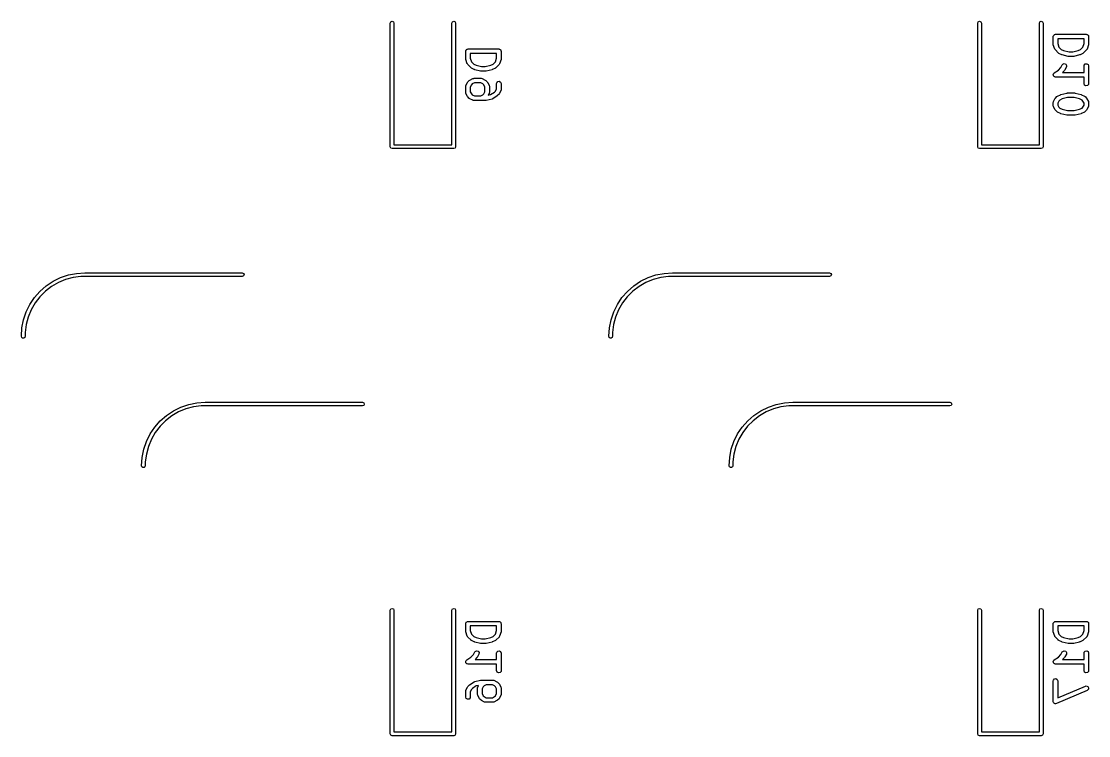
# Model space of a CAD drawing. Extents: x 54 to 195, y -146 to -31.
# Drawn here: x 122.43 to 157.03, y -84.26 to -61.08 of the extents above; entities that cross this region are included whole.
import ezdxf

# ---------------------------------------------------------------- set-up
doc = ezdxf.new("R2010")
doc.units = 0
doc.layers.add('BLACK', color=7, linetype='CONTINUOUS')

msp = doc.modelspace()

# ---------------------------------------------------------------- linework, layer by layer
at = {"layer": 'BLACK', "linetype": 'CONTINUOUS'}
for p, q in [((134.387, -61.14), (134.405, -61.0976)), ((134.387, -65.15), (134.387, -61.14)), ((134.405, -61.0976), (134.447, -61.08)), ((134.447, -61.08), (134.49, -61.0976)), ((134.49, -61.0976), (134.507, -61.14)), ((134.507, -61.14), (134.507, -65.09)), ((136.387, -61.14), (136.405, -61.0976)), ((136.387, -65.09), (136.387, -61.14)), ((136.405, -61.0976), (136.447, -61.08)), ((136.447, -61.08), (136.49, -61.0976)), ((136.49, -61.0976), (136.507, -61.14)), ((136.507, -61.14), (136.507, -65.15)), ((153.438, -61.14), (153.455, -61.0976)), ((153.438, -65.15), (153.438, -61.14)), ((153.455, -61.0976), (153.498, -61.08)), ((153.498, -61.08), (153.54, -61.0976)), ((153.54, -61.0976), (153.558, -61.14)), ((153.558, -61.14), (153.558, -65.09)), ((155.438, -61.14), (155.455, -61.0976)), ((155.438, -65.09), (155.438, -61.14)), ((155.455, -61.0976), (155.498, -61.08)), ((155.498, -61.08), (155.54, -61.0976)), ((155.54, -61.0976), (155.558, -61.14)), ((155.558, -61.14), (155.558, -65.15)), ((155.885, -61.5757), (155.887, -61.566)), ((155.885, -61.8138), (155.885, -61.5757)), ((155.886, -61.5627), (155.888, -61.5598)), ((155.887, -61.566), (155.886, -61.5627)), ((155.888, -61.5598), (155.89, -61.5501)), ((155.89, -61.5501), (155.902, -61.5351)), ((155.902, -61.5351), (155.912, -61.5183)), ((155.912, -61.5183), (155.918, -61.5159)), ((155.918, -61.5159), (155.923, -61.5108)), ((155.923, -61.5108), (155.942, -61.5074)), ((155.942, -61.5074), (155.96, -61.5007)), ((155.96, -61.5007), (156.96, -61.5007)), ((156.96, -61.5007), (156.97, -61.5024)), ((156.97, -61.5024), (156.973, -61.5019)), ((156.973, -61.5019), (156.976, -61.5035)), ((156.976, -61.5035), (156.986, -61.5052)), ((156.986, -61.5052), (157.001, -61.5178)), ((157.001, -61.5178), (157.018, -61.5275)), ((157.018, -61.5275), (157.02, -61.5339)), ((157.02, -61.5339), (157.025, -61.5382)), ((157.025, -61.5382), (157.028, -61.5574)), ((157.028, -61.5574), (157.035, -61.5757)), ((157.035, -61.5757), (157.035, -61.8138)), ((155.886, -61.8153), (155.885, -61.8138)), ((155.889, -61.8375), (155.886, -61.8153)), ((155.937, -61.9804), (155.889, -61.8375)), ((156.885, -61.6507), (156.035, -61.6507)), ((156.035, -61.6507), (156.035, -61.8016)), ((156.035, -61.8016), (156.073, -61.9162)), ((156.073, -61.9162), (156.147, -61.9903)), ((156.773, -61.9903), (156.847, -61.9162)), ((156.847, -61.9162), (156.885, -61.8016)), ((156.885, -61.8016), (156.885, -61.6507)), ((157.031, -61.8375), (156.984, -61.9804)), ((157.035, -61.8138), (157.031, -61.8359)), ((157.031, -61.8359), (157.031, -61.8375)), ((136.835, -62.0519), (136.837, -62.0422)), ((136.835, -62.29), (136.835, -62.0519)), ((136.836, -62.2915), (136.835, -62.29)), ((136.836, -62.0389), (136.838, -62.036)), ((136.837, -62.0422), (136.836, -62.0389)), ((136.839, -62.3137), (136.836, -62.2915)), ((136.838, -62.036), (136.84, -62.0263)), ((136.84, -62.0263), (136.852, -62.0113)), ((136.852, -62.0113), (136.862, -61.9945)), ((136.862, -61.9945), (136.868, -61.9921)), ((136.868, -61.9921), (136.873, -61.987)), ((136.873, -61.987), (136.892, -61.9836)), ((136.892, -61.9836), (136.91, -61.9769)), ((136.91, -61.9769), (137.91, -61.9769)), ((137.835, -62.1269), (136.985, -62.1269)), ((136.985, -62.1269), (136.985, -62.2778)), ((136.985, -62.2778), (137.023, -62.3923)), ((137.797, -62.3923), (137.835, -62.2778)), ((137.835, -62.2778), (137.835, -62.1269)), ((137.91, -61.9769), (137.92, -61.9786)), ((137.92, -61.9786), (137.923, -61.978)), ((137.923, -61.978), (137.926, -61.9797)), ((137.926, -61.9797), (137.936, -61.9814)), ((137.936, -61.9814), (137.951, -61.994)), ((137.951, -61.994), (137.968, -62.0037)), ((137.968, -62.0037), (137.97, -62.0101)), ((137.97, -62.0101), (137.975, -62.0144)), ((137.975, -62.0144), (137.978, -62.0336)), ((137.978, -62.0336), (137.985, -62.0519)), ((137.985, -62.29), (137.981, -62.3121)), ((137.985, -62.0519), (137.985, -62.29)), ((155.939, -61.9839), (155.937, -61.9804)), ((155.94, -61.9884), (155.939, -61.9839)), ((155.955, -62.0097), (155.94, -61.9884)), ((156.05, -62.1049), (155.955, -62.0097)), ((156.051, -62.1056), (156.05, -62.1049)), ((156.069, -62.119), (156.051, -62.1056)), ((156.165, -62.1666), (156.069, -62.119)), ((156.147, -61.9903), (156.224, -62.0288)), ((156.168, -62.167), (156.165, -62.1666)), ((156.18, -62.1723), (156.168, -62.167)), ((156.37, -62.2199), (156.18, -62.1723)), ((156.224, -62.0288), (156.398, -62.0721)), ((156.374, -62.2195), (156.37, -62.2199)), ((156.389, -62.2221), (156.374, -62.2195)), ((156.532, -62.2221), (156.389, -62.2221)), ((156.398, -62.0721), (156.522, -62.0721)), ((156.522, -62.0721), (156.696, -62.0288)), ((156.535, -62.221), (156.532, -62.2221)), ((156.55, -62.2199), (156.535, -62.221)), ((156.74, -62.1723), (156.55, -62.2199)), ((156.696, -62.0288), (156.773, -61.9903)), ((156.743, -62.1703), (156.74, -62.1723)), ((156.756, -62.1666), (156.743, -62.1703)), ((156.851, -62.119), (156.756, -62.1666)), ((156.852, -62.1178), (156.851, -62.119)), ((156.87, -62.1049), (156.852, -62.1178)), ((156.966, -62.0097), (156.87, -62.1049)), ((156.967, -62.0056), (156.966, -62.0097)), ((156.971, -62.0033), (156.967, -62.0056)), ((156.984, -61.9804), (156.971, -62.0033)), ((136.887, -62.4566), (136.839, -62.3137)), ((136.889, -62.4601), (136.887, -62.4566)), ((136.89, -62.4646), (136.889, -62.4601)), ((136.905, -62.4859), (136.89, -62.4646)), ((137, -62.5811), (136.905, -62.4859)), ((137.001, -62.5818), (137, -62.5811)), ((137.019, -62.5952), (137.001, -62.5818)), ((137.115, -62.6428), (137.019, -62.5952)), ((137.023, -62.3923), (137.097, -62.4665)), ((137.097, -62.4665), (137.174, -62.5049)), ((137.174, -62.5049), (137.348, -62.5483)), ((137.348, -62.5483), (137.472, -62.5483)), ((137.472, -62.5483), (137.646, -62.5049)), ((137.646, -62.5049), (137.723, -62.4665)), ((137.801, -62.5952), (137.706, -62.6428)), ((137.723, -62.4665), (137.797, -62.3923)), ((137.802, -62.594), (137.801, -62.5952)), ((137.82, -62.5811), (137.802, -62.594)), ((137.916, -62.4859), (137.82, -62.5811)), ((137.917, -62.4818), (137.916, -62.4859)), ((137.921, -62.4795), (137.917, -62.4818)), ((137.934, -62.4566), (137.921, -62.4795)), ((137.981, -62.3137), (137.934, -62.4566)), ((137.981, -62.3121), (137.981, -62.3137)), ((156.055, -62.6603), (156.137, -62.5789)), ((156.137, -62.5789), (156.179, -62.4946)), ((156.179, -62.4946), (156.194, -62.4736)), ((156.194, -62.4736), (156.241, -62.4532)), ((156.241, -62.4532), (156.291, -62.4679)), ((156.313, -62.5616), (156.265, -62.6569)), ((156.291, -62.4679), (156.319, -62.5107)), ((156.319, -62.5107), (156.313, -62.5616)), ((156.885, -62.5281), (156.89, -62.5024)), ((156.885, -62.7388), (156.885, -62.5281)), ((156.89, -62.5024), (156.923, -62.4631)), ((156.923, -62.4631), (156.973, -62.4542)), ((156.973, -62.4542), (157.018, -62.4799)), ((157.018, -62.4799), (157.035, -62.5281)), ((157.035, -62.5281), (157.035, -63.0995)), ((136.952, -62.9989), (136.971, -62.986)), ((136.971, -62.986), (136.972, -62.9848)), ((136.972, -62.9848), (137.067, -62.9372)), ((137.067, -62.9372), (137.092, -62.9298)), ((137.092, -62.9298), (137.096, -62.9308)), ((137.096, -62.9308), (137.101, -62.9293)), ((137.101, -62.9293), (137.339, -62.9293)), ((137.118, -62.6432), (137.115, -62.6428)), ((137.13, -62.6485), (137.118, -62.6432)), ((137.32, -62.6961), (137.13, -62.6485)), ((137.324, -62.6957), (137.32, -62.6961)), ((137.339, -62.6983), (137.324, -62.6957)), ((137.482, -62.6983), (137.339, -62.6983)), ((137.339, -62.9293), (137.364, -62.9338)), ((137.364, -62.9338), (137.368, -62.9367)), ((137.368, -62.9367), (137.372, -62.9372)), ((137.372, -62.9372), (137.467, -62.9848)), ((137.467, -62.9848), (137.485, -62.9982)), ((137.485, -62.6971), (137.482, -62.6983)), ((137.5, -62.6961), (137.485, -62.6971)), ((137.69, -62.6485), (137.5, -62.6961)), ((137.693, -62.6465), (137.69, -62.6485)), ((137.706, -62.6428), (137.693, -62.6465)), ((155.886, -62.8008), (155.888, -62.797)), ((155.89, -62.8222), (155.886, -62.8008)), ((155.888, -62.7927), (155.901, -62.7752)), ((155.888, -62.797), (155.888, -62.7927)), ((155.891, -62.8439), (155.89, -62.8222)), ((155.894, -62.8471), (155.891, -62.8439)), ((155.895, -62.8513), (155.894, -62.8471)), ((155.912, -62.8653), (155.895, -62.8513)), ((155.901, -62.7752), (155.912, -62.7564)), ((155.912, -62.7564), (155.916, -62.7549)), ((155.927, -62.881), (155.912, -62.8653)), ((155.916, -62.7549), (155.919, -62.7514)), ((155.919, -62.7514), (156.055, -62.6603)), ((155.931, -62.8815), (155.927, -62.881)), ((155.934, -62.8843), (155.931, -62.8815)), ((155.96, -62.8888), (155.934, -62.8843)), ((156.885, -62.8888), (155.96, -62.8888)), ((156.251, -62.6764), (156.189, -62.7388)), ((156.189, -62.7388), (156.885, -62.7388)), ((156.252, -62.6749), (156.251, -62.6764)), ((156.265, -62.6569), (156.252, -62.6749)), ((156.885, -63.0995), (156.885, -62.8888)), ((136.835, -63.1948), (136.84, -63.1691)), ((136.835, -63.3852), (136.835, -63.1948)), ((136.84, -63.1691), (136.843, -63.1657)), ((136.843, -63.1612), (136.891, -63.066)), ((136.843, -63.1657), (136.843, -63.1612)), ((136.891, -63.066), (136.904, -63.048)), ((136.904, -63.048), (136.905, -63.0465)), ((136.905, -63.0465), (136.952, -62.9989)), ((137.019, -63.144), (136.985, -63.2125)), ((136.985, -63.2125), (136.985, -63.3675)), ((137.05, -63.1135), (137.019, -63.144)), ((137.118, -63.0793), (137.05, -63.1135)), ((137.321, -63.0793), (137.118, -63.0793)), ((137.39, -63.1135), (137.321, -63.0793)), ((137.42, -63.144), (137.39, -63.1135)), ((137.454, -63.2125), (137.42, -63.144)), ((137.454, -63.3675), (137.454, -63.2125)), ((137.485, -62.9982), (137.487, -62.9989)), ((137.487, -62.9989), (137.535, -63.0465)), ((137.535, -63.0465), (137.547, -63.0649)), ((137.547, -63.0649), (137.549, -63.066)), ((137.549, -63.066), (137.596, -63.1612)), ((137.596, -63.1612), (137.604, -63.1862)), ((137.604, -63.1862), (137.603, -63.1905)), ((137.603, -63.1905), (137.604, -63.1948)), ((137.604, -63.1948), (137.604, -63.3852)), ((137.801, -63.3408), (137.835, -63.2723)), ((137.835, -63.0995), (137.84, -63.0739)), ((137.835, -63.2723), (137.835, -63.0995)), ((137.84, -63.0739), (137.873, -63.0346)), ((137.873, -63.0346), (137.923, -63.0257)), ((137.923, -63.0257), (137.968, -63.0513)), ((137.977, -63.3235), (137.93, -63.4188)), ((137.968, -63.0513), (137.985, -63.0995)), ((137.978, -63.3191), (137.977, -63.3235)), ((137.981, -63.3157), (137.978, -63.3191)), ((137.985, -63.29), (137.981, -63.3157)), ((137.985, -63.0995), (137.985, -63.29)), ((156.903, -63.1477), (156.885, -63.0995)), ((156.947, -63.1734), (156.903, -63.1477)), ((156.998, -63.1645), (156.947, -63.1734)), ((157.031, -63.1252), (156.998, -63.1645)), ((157.035, -63.0995), (157.031, -63.1252)), ((136.837, -63.3895), (136.835, -63.3852)), ((136.836, -63.3938), (136.837, -63.3895)), ((136.843, -63.4188), (136.836, -63.3938)), ((136.891, -63.514), (136.843, -63.4188)), ((136.892, -63.5151), (136.891, -63.514)), ((136.905, -63.5335), (136.892, -63.5151)), ((136.952, -63.5811), (136.905, -63.5335)), ((136.954, -63.5818), (136.952, -63.5811)), ((136.972, -63.5952), (136.954, -63.5818)), ((137.067, -63.6428), (136.972, -63.5952)), ((136.985, -63.3675), (137.019, -63.436)), ((137.019, -63.436), (137.05, -63.4665)), ((137.05, -63.4665), (137.118, -63.5007)), ((137.072, -63.6433), (137.067, -63.6428)), ((137.075, -63.6462), (137.072, -63.6433)), ((137.101, -63.6507), (137.075, -63.6462)), ((137.482, -63.6507), (137.101, -63.6507)), ((137.118, -63.5007), (137.321, -63.5007)), ((137.321, -63.5007), (137.39, -63.4665)), ((137.39, -63.4665), (137.42, -63.436)), ((137.42, -63.436), (137.454, -63.3675)), ((137.485, -63.6495), (137.482, -63.6507)), ((137.5, -63.6485), (137.485, -63.6495)), ((137.69, -63.6009), (137.5, -63.6485)), ((137.596, -63.4188), (137.567, -63.477)), ((137.567, -63.477), (137.641, -63.4585)), ((137.597, -63.4143), (137.596, -63.4188)), ((137.6, -63.4109), (137.597, -63.4143)), ((137.604, -63.3852), (137.6, -63.4109)), ((137.641, -63.4585), (137.767, -63.3746)), ((137.691, -63.6006), (137.69, -63.6009)), ((137.714, -63.5905), (137.691, -63.6006)), ((137.856, -63.4953), (137.714, -63.5905)), ((137.767, -63.3746), (137.801, -63.3408)), ((137.859, -63.4924), (137.856, -63.4953)), ((137.868, -63.4859), (137.859, -63.4924)), ((137.916, -63.4383), (137.868, -63.4859)), ((137.93, -63.4188), (137.916, -63.4368)), ((137.916, -63.4368), (137.916, -63.4383)), ((155.893, -63.685), (155.941, -63.5898)), ((155.941, -63.5898), (155.954, -63.5718)), ((155.954, -63.5718), (155.955, -63.5703)), ((155.955, -63.5703), (156.002, -63.5227)), ((156.002, -63.5227), (156.021, -63.5098)), ((156.021, -63.5098), (156.022, -63.5086)), ((156.022, -63.5086), (156.117, -63.461)), ((156.069, -63.6678), (156.035, -63.7363)), ((156.1, -63.6374), (156.069, -63.6678)), ((156.177, -63.5989), (156.1, -63.6374)), ((156.117, -63.461), (156.129, -63.4573)), ((156.129, -63.4573), (156.132, -63.4553)), ((156.132, -63.4553), (156.323, -63.4077)), ((156.35, -63.5555), (156.177, -63.5989)), ((156.323, -63.4077), (156.338, -63.4067)), ((156.338, -63.4067), (156.341, -63.4055)), ((156.341, -63.4055), (156.579, -63.4055)), ((156.57, -63.5555), (156.35, -63.5555)), ((156.743, -63.5989), (156.57, -63.5555)), ((156.579, -63.4055), (156.594, -63.4081)), ((156.594, -63.4081), (156.597, -63.4077)), ((156.597, -63.4077), (156.788, -63.4553)), ((156.82, -63.6374), (156.743, -63.5989)), ((156.788, -63.4553), (156.8, -63.4606)), ((156.8, -63.4606), (156.803, -63.461)), ((156.803, -63.461), (156.898, -63.5086)), ((156.851, -63.6678), (156.82, -63.6374)), ((156.885, -63.7363), (156.851, -63.6678)), ((156.898, -63.5086), (156.916, -63.522)), ((156.916, -63.522), (156.918, -63.5227)), ((156.918, -63.5227), (156.966, -63.5703)), ((156.966, -63.5703), (156.978, -63.5887)), ((156.978, -63.5887), (156.98, -63.5898)), ((156.98, -63.5898), (157.027, -63.685)), ((155.885, -63.7186), (155.89, -63.6929)), ((155.885, -63.8138), (155.885, -63.7186)), ((155.887, -63.818), (155.885, -63.8138)), ((155.886, -63.8224), (155.887, -63.818)), ((155.893, -63.8473), (155.886, -63.8224)), ((155.89, -63.6929), (155.893, -63.6895)), ((155.893, -63.6895), (155.893, -63.685)), ((155.941, -63.9426), (155.893, -63.8473)), ((155.942, -63.9437), (155.941, -63.9426)), ((155.955, -63.9621), (155.942, -63.9437)), ((156.002, -64.0097), (155.955, -63.9621)), ((156.004, -64.0104), (156.002, -64.0097)), ((156.022, -64.0237), (156.004, -64.0104)), ((156.117, -64.0714), (156.022, -64.0237)), ((156.035, -63.7363), (156.035, -63.7961)), ((156.035, -63.7961), (156.069, -63.8646)), ((156.069, -63.8646), (156.1, -63.895)), ((156.1, -63.895), (156.177, -63.9335)), ((156.177, -63.9335), (156.35, -63.9769)), ((156.35, -63.9769), (156.57, -63.9769)), ((156.57, -63.9769), (156.743, -63.9335)), ((156.743, -63.9335), (156.82, -63.895)), ((156.898, -64.0237), (156.803, -64.0714)), ((156.82, -63.895), (156.851, -63.8646)), ((156.851, -63.8646), (156.885, -63.7961)), ((156.885, -63.7961), (156.885, -63.7363)), ((156.9, -64.0226), (156.898, -64.0237)), ((156.918, -64.0097), (156.9, -64.0226)), ((156.966, -63.9621), (156.918, -64.0097)), ((156.98, -63.9426), (156.966, -63.9606)), ((156.966, -63.9606), (156.966, -63.9621)), ((157.027, -63.8473), (156.98, -63.9426)), ((157.027, -63.685), (157.035, -63.71)), ((157.028, -63.8429), (157.027, -63.8473)), ((157.031, -63.8395), (157.028, -63.8429)), ((157.035, -63.8138), (157.031, -63.8395)), ((157.035, -63.71), (157.034, -63.7144)), ((157.034, -63.7144), (157.035, -63.7186)), ((157.035, -63.7186), (157.035, -63.8138)), ((156.121, -64.0718), (156.117, -64.0714)), ((156.132, -64.077), (156.121, -64.0718)), ((156.323, -64.1247), (156.132, -64.077)), ((156.326, -64.1243), (156.323, -64.1247)), ((156.341, -64.1269), (156.326, -64.1243)), ((156.579, -64.1269), (156.341, -64.1269)), ((156.582, -64.1257), (156.579, -64.1269)), ((156.597, -64.1247), (156.582, -64.1257)), ((156.788, -64.077), (156.597, -64.1247)), ((156.791, -64.0751), (156.788, -64.077)), ((156.803, -64.0714), (156.791, -64.0751)), ((134.405, -65.1924), (134.387, -65.15)), ((134.447, -65.21), (134.405, -65.1924)), ((136.447, -65.21), (134.447, -65.21)), ((134.507, -65.09), (136.387, -65.09)), ((136.49, -65.1924), (136.447, -65.21)), ((136.507, -65.15), (136.49, -65.1924)), ((153.455, -65.1924), (153.438, -65.15)), ((153.498, -65.21), (153.455, -65.1924)), ((155.498, -65.21), (153.498, -65.21)), ((153.558, -65.09), (155.438, -65.09)), ((155.54, -65.1924), (155.498, -65.21)), ((155.558, -65.15), (155.54, -65.1924)), ((123.233, -69.6657), (123.457, -69.516)), ((123.628, -69.5563), (123.407, -69.6835)), ((123.457, -69.516), (123.699, -69.3968)), ((123.863, -69.459), (123.628, -69.5563)), ((123.699, -69.3968), (123.954, -69.3102)), ((124.108, -69.3932), (123.863, -69.459)), ((123.954, -69.3102), (124.219, -69.2576)), ((124.36, -69.36), (124.108, -69.3932)), ((124.219, -69.2576), (124.487, -69.24)), ((124.487, -69.36), (124.36, -69.36)), ((124.487, -69.24), (129.588, -69.24)), ((129.588, -69.36), (124.487, -69.36)), ((129.588, -69.24), (129.63, -69.2576)), ((129.63, -69.3424), (129.588, -69.36)), ((129.63, -69.2576), (129.648, -69.3)), ((129.648, -69.3), (129.63, -69.3424)), ((142.283, -69.6657), (142.507, -69.516)), ((142.678, -69.5563), (142.457, -69.6835)), ((142.507, -69.516), (142.749, -69.3968)), ((142.913, -69.459), (142.678, -69.5563)), ((142.749, -69.3968), (143.004, -69.3102)), ((143.158, -69.3932), (142.913, -69.459)), ((143.004, -69.3102), (143.269, -69.2576)), ((143.41, -69.36), (143.158, -69.3932)), ((143.269, -69.2576), (143.537, -69.24)), ((143.537, -69.36), (143.41, -69.36)), ((143.537, -69.24), (148.637, -69.24)), ((148.637, -69.36), (143.537, -69.36)), ((148.637, -69.24), (148.68, -69.2576)), ((148.68, -69.3424), (148.637, -69.36)), ((148.68, -69.2576), (148.697, -69.3)), ((148.697, -69.3), (148.68, -69.3424)), ((122.853, -70.046), (123.031, -69.8434)), ((123.206, -69.8383), (123.026, -70.0181)), ((123.031, -69.8434), (123.233, -69.6657)), ((123.407, -69.6835), (123.206, -69.8383)), ((141.903, -70.046), (142.081, -69.8434)), ((142.256, -69.8383), (142.076, -70.0181)), ((142.081, -69.8434), (142.283, -69.6657)), ((142.457, -69.6835), (142.256, -69.8383)), ((122.703, -70.27), (122.853, -70.046)), ((122.871, -70.2199), (122.744, -70.4401)), ((123.026, -70.0181), (122.871, -70.2199)), ((141.753, -70.27), (141.903, -70.046)), ((141.921, -70.2199), (141.794, -70.4401)), ((142.076, -70.0181), (141.921, -70.2199)), ((122.498, -70.7668), (122.584, -70.5117)), ((122.584, -70.5117), (122.703, -70.27)), ((122.744, -70.4401), (122.647, -70.6751)), ((141.548, -70.7668), (141.634, -70.5117)), ((141.634, -70.5117), (141.753, -70.27)), ((141.794, -70.4401), (141.697, -70.6751)), ((122.445, -71.0311), (122.498, -70.7668)), ((122.581, -70.9207), (122.547, -71.1728)), ((122.647, -70.6751), (122.581, -70.9207)), ((141.495, -71.0311), (141.548, -70.7668)), ((141.631, -70.9207), (141.597, -71.1728)), ((141.697, -70.6751), (141.631, -70.9207)), ((122.427, -71.3), (122.445, -71.0311)), ((122.547, -71.1728), (122.547, -71.3)), ((141.477, -71.3), (141.495, -71.0311)), ((141.597, -71.1728), (141.597, -71.3)), ((122.439, -71.3353), (122.427, -71.3)), ((122.469, -71.3571), (122.439, -71.3353)), ((122.506, -71.3571), (122.469, -71.3571)), ((122.536, -71.3353), (122.506, -71.3571)), ((122.547, -71.3), (122.536, -71.3353)), ((141.489, -71.3353), (141.477, -71.3)), ((141.519, -71.3571), (141.489, -71.3353)), ((141.556, -71.3571), (141.519, -71.3571)), ((141.586, -71.3353), (141.556, -71.3571)), ((141.597, -71.3), (141.586, -71.3353)), ((127.357, -73.716), (127.599, -73.5968)), ((127.763, -73.659), (127.528, -73.7563)), ((127.599, -73.5968), (127.854, -73.5102)), ((128.008, -73.5932), (127.763, -73.659)), ((127.854, -73.5102), (128.119, -73.4576)), ((128.26, -73.56), (128.008, -73.5932)), ((128.119, -73.4576), (128.387, -73.44)), ((128.387, -73.56), (128.26, -73.56)), ((128.387, -73.44), (133.487, -73.44)), ((133.487, -73.56), (128.387, -73.56)), ((133.487, -73.44), (133.53, -73.4576)), ((133.53, -73.5424), (133.487, -73.56)), ((133.53, -73.4576), (133.547, -73.5)), ((133.547, -73.5), (133.53, -73.5424)), ((146.407, -73.716), (146.649, -73.5968)), ((146.813, -73.659), (146.578, -73.7563)), ((146.649, -73.5968), (146.904, -73.5102)), ((147.058, -73.5932), (146.813, -73.659)), ((146.904, -73.5102), (147.169, -73.4576)), ((147.31, -73.56), (147.058, -73.5932)), ((147.169, -73.4576), (147.438, -73.44)), ((147.438, -73.56), (147.31, -73.56)), ((147.438, -73.44), (152.537, -73.44)), ((152.537, -73.56), (147.438, -73.56)), ((152.537, -73.44), (152.58, -73.4576)), ((152.58, -73.5424), (152.537, -73.56)), ((152.58, -73.4576), (152.597, -73.5)), ((152.597, -73.5), (152.58, -73.5424)), ((126.753, -74.246), (126.931, -74.0434)), ((127.106, -74.0383), (126.926, -74.2181)), ((126.931, -74.0434), (127.133, -73.8657)), ((127.307, -73.8835), (127.106, -74.0383)), ((127.133, -73.8657), (127.357, -73.716)), ((127.528, -73.7563), (127.307, -73.8835)), ((145.803, -74.246), (145.981, -74.0434)), ((146.156, -74.0383), (145.976, -74.2181)), ((145.981, -74.0434), (146.183, -73.8657)), ((146.357, -73.8835), (146.156, -74.0383)), ((146.183, -73.8657), (146.407, -73.716)), ((146.578, -73.7563), (146.357, -73.8835)), ((126.603, -74.47), (126.753, -74.246)), ((126.926, -74.2181), (126.771, -74.4199)), ((145.653, -74.47), (145.803, -74.246)), ((145.976, -74.2181), (145.821, -74.4199)), ((126.398, -74.9668), (126.484, -74.7117)), ((126.484, -74.7117), (126.603, -74.47)), ((126.644, -74.6401), (126.547, -74.8751)), ((126.771, -74.4199), (126.644, -74.6401)), ((145.448, -74.9668), (145.534, -74.7117)), ((145.534, -74.7117), (145.653, -74.47)), ((145.694, -74.6401), (145.597, -74.8751)), ((145.821, -74.4199), (145.694, -74.6401)), ((126.345, -75.2311), (126.398, -74.9668)), ((126.547, -74.8751), (126.481, -75.1207)), ((145.395, -75.2311), (145.448, -74.9668)), ((145.597, -74.8751), (145.531, -75.1207)), ((126.328, -75.5), (126.345, -75.2311)), ((126.481, -75.1207), (126.447, -75.3728)), ((126.447, -75.3728), (126.447, -75.5)), ((145.377, -75.5), (145.395, -75.2311)), ((145.531, -75.1207), (145.498, -75.3728)), ((145.498, -75.3728), (145.498, -75.5)), ((126.339, -75.5353), (126.328, -75.5)), ((126.369, -75.5571), (126.339, -75.5353)), ((126.406, -75.5571), (126.369, -75.5571)), ((126.436, -75.5353), (126.406, -75.5571)), ((126.447, -75.5), (126.436, -75.5353)), ((145.389, -75.5353), (145.377, -75.5)), ((145.419, -75.5571), (145.389, -75.5353)), ((145.456, -75.5571), (145.419, -75.5571)), ((145.486, -75.5353), (145.456, -75.5571)), ((145.498, -75.5), (145.486, -75.5353)), ((134.387, -80.19), (134.405, -80.1476)), ((134.387, -84.2), (134.387, -80.19)), ((134.405, -80.1476), (134.447, -80.13)), ((134.447, -80.13), (134.49, -80.1476)), ((134.49, -80.1476), (134.507, -80.19)), ((134.507, -80.19), (134.507, -84.14)), ((136.387, -80.19), (136.405, -80.1476)), ((136.387, -84.14), (136.387, -80.19)), ((136.405, -80.1476), (136.447, -80.13)), ((136.447, -80.13), (136.49, -80.1476)), ((136.49, -80.1476), (136.507, -80.19)), ((136.507, -80.19), (136.507, -84.2)), ((153.438, -80.19), (153.455, -80.1476)), ((153.438, -84.2), (153.438, -80.19)), ((153.455, -80.1476), (153.498, -80.13)), ((153.498, -80.13), (153.54, -80.1476)), ((153.54, -80.1476), (153.558, -80.19)), ((153.558, -80.19), (153.558, -84.14)), ((155.438, -80.19), (155.455, -80.1476)), ((155.438, -84.14), (155.438, -80.19)), ((155.455, -80.1476), (155.498, -80.13)), ((155.498, -80.13), (155.54, -80.1476)), ((155.54, -80.1476), (155.558, -80.19)), ((155.558, -80.19), (155.558, -84.2)), ((136.835, -80.6257), (136.837, -80.616)), ((136.835, -80.8638), (136.835, -80.6257)), ((136.836, -80.6127), (136.838, -80.6098)), ((136.837, -80.616), (136.836, -80.6127)), ((136.838, -80.6098), (136.84, -80.6001)), ((136.84, -80.6001), (136.852, -80.5851)), ((136.852, -80.5851), (136.862, -80.5683)), ((136.862, -80.5683), (136.868, -80.5659)), ((136.868, -80.5659), (136.873, -80.5608)), ((136.873, -80.5608), (136.892, -80.5574)), ((136.892, -80.5574), (136.91, -80.5507)), ((136.91, -80.5507), (137.91, -80.5507)), ((137.91, -80.5507), (137.92, -80.5524)), ((137.92, -80.5524), (137.923, -80.5519)), ((137.923, -80.5519), (137.926, -80.5535)), ((137.926, -80.5535), (137.936, -80.5552)), ((137.936, -80.5552), (137.951, -80.5678)), ((137.951, -80.5678), (137.968, -80.5775)), ((137.968, -80.5775), (137.97, -80.5839)), ((137.97, -80.5839), (137.975, -80.5882)), ((137.975, -80.5882), (137.978, -80.6074)), ((137.978, -80.6074), (137.985, -80.6257)), ((137.985, -80.6257), (137.985, -80.8638)), ((155.885, -80.6257), (155.887, -80.616)), ((155.885, -80.8638), (155.885, -80.6257)), ((155.886, -80.6127), (155.888, -80.6098)), ((155.887, -80.616), (155.886, -80.6127)), ((155.888, -80.6098), (155.89, -80.6001)), ((155.89, -80.6001), (155.902, -80.5851)), ((155.902, -80.5851), (155.912, -80.5683)), ((155.912, -80.5683), (155.918, -80.5659)), ((155.918, -80.5659), (155.923, -80.5608)), ((155.923, -80.5608), (155.942, -80.5574)), ((155.942, -80.5574), (155.96, -80.5507)), ((155.96, -80.5507), (156.96, -80.5507)), ((156.96, -80.5507), (156.97, -80.5524)), ((156.97, -80.5524), (156.973, -80.5519)), ((156.973, -80.5519), (156.976, -80.5535)), ((156.976, -80.5535), (156.986, -80.5552)), ((156.986, -80.5552), (157.001, -80.5678)), ((157.001, -80.5678), (157.018, -80.5775)), ((157.018, -80.5775), (157.02, -80.5839)), ((157.02, -80.5839), (157.025, -80.5882)), ((157.025, -80.5882), (157.028, -80.6074)), ((157.028, -80.6074), (157.035, -80.6257)), ((157.035, -80.6257), (157.035, -80.8638)), ((136.836, -80.8653), (136.835, -80.8638)), ((136.839, -80.8875), (136.836, -80.8653)), ((136.887, -81.0304), (136.839, -80.8875)), ((137.835, -80.7007), (136.985, -80.7007)), ((136.985, -80.7007), (136.985, -80.8516)), ((136.985, -80.8516), (137.023, -80.9662)), ((137.023, -80.9662), (137.097, -81.0403)), ((137.723, -81.0403), (137.797, -80.9662)), ((137.797, -80.9662), (137.835, -80.8516)), ((137.835, -80.8516), (137.835, -80.7007)), ((137.981, -80.8875), (137.934, -81.0304)), ((137.985, -80.8638), (137.981, -80.8859)), ((137.981, -80.8859), (137.981, -80.8875)), ((155.886, -80.8653), (155.885, -80.8638)), ((155.889, -80.8875), (155.886, -80.8653)), ((155.937, -81.0304), (155.889, -80.8875)), ((156.885, -80.7007), (156.035, -80.7007)), ((156.035, -80.7007), (156.035, -80.8516)), ((156.035, -80.8516), (156.073, -80.9662)), ((156.073, -80.9662), (156.147, -81.0403)), ((156.773, -81.0403), (156.847, -80.9662)), ((156.847, -80.9662), (156.885, -80.8516)), ((156.885, -80.8516), (156.885, -80.7007)), ((157.031, -80.8875), (156.984, -81.0304)), ((157.035, -80.8638), (157.031, -80.8859)), ((157.031, -80.8859), (157.031, -80.8875)), ((136.889, -81.0339), (136.887, -81.0304)), ((136.89, -81.0384), (136.889, -81.0339)), ((136.905, -81.0597), (136.89, -81.0384)), ((137, -81.1549), (136.905, -81.0597)), ((137.001, -81.1556), (137, -81.1549)), ((137.019, -81.169), (137.001, -81.1556)), ((137.115, -81.2166), (137.019, -81.169)), ((137.097, -81.0403), (137.174, -81.0788)), ((137.118, -81.217), (137.115, -81.2166)), ((137.13, -81.2223), (137.118, -81.217)), ((137.32, -81.2699), (137.13, -81.2223)), ((137.174, -81.0788), (137.348, -81.1221)), ((137.324, -81.2695), (137.32, -81.2699)), ((137.339, -81.2721), (137.324, -81.2695)), ((137.482, -81.2721), (137.339, -81.2721)), ((137.348, -81.1221), (137.472, -81.1221)), ((137.472, -81.1221), (137.646, -81.0788)), ((137.485, -81.271), (137.482, -81.2721)), ((137.5, -81.2699), (137.485, -81.271)), ((137.69, -81.2223), (137.5, -81.2699)), ((137.646, -81.0788), (137.723, -81.0403)), ((137.693, -81.2203), (137.69, -81.2223)), ((137.706, -81.2166), (137.693, -81.2203)), ((137.801, -81.169), (137.706, -81.2166)), ((137.802, -81.1678), (137.801, -81.169)), ((137.82, -81.1549), (137.802, -81.1678)), ((137.916, -81.0597), (137.82, -81.1549)), ((137.917, -81.0556), (137.916, -81.0597)), ((137.921, -81.0533), (137.917, -81.0556)), ((137.934, -81.0304), (137.921, -81.0533)), ((155.939, -81.0339), (155.937, -81.0304)), ((155.94, -81.0384), (155.939, -81.0339)), ((155.955, -81.0597), (155.94, -81.0384)), ((156.05, -81.1549), (155.955, -81.0597)), ((156.051, -81.1556), (156.05, -81.1549)), ((156.069, -81.169), (156.051, -81.1556)), ((156.165, -81.2166), (156.069, -81.169)), ((156.147, -81.0403), (156.224, -81.0788)), ((156.168, -81.217), (156.165, -81.2166)), ((156.18, -81.2223), (156.168, -81.217)), ((156.37, -81.2699), (156.18, -81.2223)), ((156.224, -81.0788), (156.398, -81.1221)), ((156.374, -81.2695), (156.37, -81.2699)), ((156.389, -81.2721), (156.374, -81.2695)), ((156.532, -81.2721), (156.389, -81.2721)), ((156.398, -81.1221), (156.522, -81.1221)), ((156.522, -81.1221), (156.696, -81.0788)), ((156.535, -81.271), (156.532, -81.2721)), ((156.55, -81.2699), (156.535, -81.271)), ((156.74, -81.2223), (156.55, -81.2699)), ((156.696, -81.0788), (156.773, -81.0403)), ((156.743, -81.2203), (156.74, -81.2223)), ((156.756, -81.2166), (156.743, -81.2203)), ((156.851, -81.169), (156.756, -81.2166)), ((156.852, -81.1678), (156.851, -81.169)), ((156.87, -81.1549), (156.852, -81.1678)), ((156.966, -81.0597), (156.87, -81.1549)), ((156.967, -81.0556), (156.966, -81.0597)), ((156.971, -81.0533), (156.967, -81.0556)), ((156.984, -81.0304), (156.971, -81.0533)), ((137.005, -81.7103), (137.087, -81.6289)), ((137.087, -81.6289), (137.129, -81.5446)), ((137.129, -81.5446), (137.144, -81.5236)), ((137.144, -81.5236), (137.191, -81.5032)), ((137.191, -81.5032), (137.241, -81.5179)), ((137.263, -81.6116), (137.215, -81.7069)), ((137.241, -81.5179), (137.269, -81.5607)), ((137.269, -81.5607), (137.263, -81.6116)), ((137.835, -81.5781), (137.84, -81.5524)), ((137.835, -81.7888), (137.835, -81.5781)), ((137.84, -81.5524), (137.873, -81.5131)), ((137.873, -81.5131), (137.923, -81.5042)), ((137.923, -81.5042), (137.968, -81.5299)), ((137.968, -81.5299), (137.985, -81.5781)), ((137.985, -81.5781), (137.985, -82.1495)), ((156.055, -81.7103), (156.137, -81.6289)), ((156.137, -81.6289), (156.179, -81.5446)), ((156.179, -81.5446), (156.194, -81.5236)), ((156.194, -81.5236), (156.241, -81.5032)), ((156.241, -81.5032), (156.291, -81.5179)), ((156.313, -81.6116), (156.265, -81.7069)), ((156.291, -81.5179), (156.319, -81.5607)), ((156.319, -81.5607), (156.313, -81.6116)), ((156.885, -81.5781), (156.89, -81.5524)), ((156.885, -81.7888), (156.885, -81.5781)), ((156.89, -81.5524), (156.923, -81.5131)), ((156.923, -81.5131), (156.973, -81.5042)), ((156.973, -81.5042), (157.018, -81.5299)), ((157.018, -81.5299), (157.035, -81.5781)), ((157.035, -81.5781), (157.035, -82.1495)), ((136.836, -81.8508), (136.838, -81.847)), ((136.84, -81.8722), (136.836, -81.8508)), ((136.838, -81.8427), (136.851, -81.8252)), ((136.838, -81.847), (136.838, -81.8427)), ((136.841, -81.8939), (136.84, -81.8722)), ((136.844, -81.8971), (136.841, -81.8939)), ((136.845, -81.9013), (136.844, -81.8971)), ((136.862, -81.9153), (136.845, -81.9013)), ((136.851, -81.8252), (136.862, -81.8064)), ((136.862, -81.8064), (136.866, -81.8049)), ((136.877, -81.931), (136.862, -81.9153)), ((136.866, -81.8049), (136.869, -81.8014)), ((136.869, -81.8014), (137.005, -81.7103)), ((136.881, -81.9315), (136.877, -81.931)), ((136.884, -81.9343), (136.881, -81.9315)), ((136.91, -81.9388), (136.884, -81.9343)), ((137.835, -81.9388), (136.91, -81.9388)), ((137.201, -81.7264), (137.139, -81.7888)), ((137.139, -81.7888), (137.835, -81.7888)), ((137.202, -81.7249), (137.201, -81.7264)), ((137.215, -81.7069), (137.202, -81.7249)), ((137.835, -82.1495), (137.835, -81.9388)), ((155.886, -81.8508), (155.888, -81.847)), ((155.89, -81.8722), (155.886, -81.8508)), ((155.888, -81.8427), (155.901, -81.8252)), ((155.888, -81.847), (155.888, -81.8427)), ((155.891, -81.8939), (155.89, -81.8722)), ((155.894, -81.8971), (155.891, -81.8939)), ((155.895, -81.9013), (155.894, -81.8971)), ((155.912, -81.9153), (155.895, -81.9013)), ((155.901, -81.8252), (155.912, -81.8064)), ((155.912, -81.8064), (155.916, -81.8049)), ((155.927, -81.931), (155.912, -81.9153)), ((155.916, -81.8049), (155.919, -81.8014)), ((155.919, -81.8014), (156.055, -81.7103)), ((155.931, -81.9315), (155.927, -81.931)), ((155.934, -81.9343), (155.931, -81.9315)), ((155.96, -81.9388), (155.934, -81.9343)), ((156.885, -81.9388), (155.96, -81.9388)), ((156.251, -81.7264), (156.189, -81.7888)), ((156.189, -81.7888), (156.885, -81.7888)), ((156.252, -81.7249), (156.251, -81.7264)), ((156.265, -81.7069), (156.252, -81.7249)), ((156.885, -82.1495), (156.885, -81.9388)), ((137.853, -82.1977), (137.835, -82.1495)), ((137.897, -82.2234), (137.853, -82.1977)), ((137.948, -82.2145), (137.897, -82.2234)), ((137.981, -82.1752), (137.948, -82.2145)), ((137.985, -82.1495), (137.981, -82.1752)), ((156.903, -82.1977), (156.885, -82.1495)), ((156.947, -82.2234), (156.903, -82.1977)), ((156.998, -82.2145), (156.947, -82.2234)), ((157.031, -82.1752), (156.998, -82.2145)), ((157.035, -82.1495), (157.031, -82.1752)), ((136.843, -82.7826), (136.891, -82.6874)), ((136.891, -82.6874), (136.904, -82.6694)), ((136.904, -82.6694), (136.905, -82.6679)), ((136.905, -82.6679), (136.952, -82.6203)), ((136.952, -82.6203), (136.962, -82.6137)), ((136.962, -82.6137), (136.964, -82.6109)), ((136.964, -82.6109), (137.107, -82.5157)), ((137.179, -82.6477), (137.053, -82.7316)), ((137.107, -82.5157), (137.13, -82.5056)), ((137.13, -82.5053), (137.32, -82.4577)), ((137.13, -82.5056), (137.13, -82.5053)), ((137.253, -82.6292), (137.179, -82.6477)), ((137.216, -82.721), (137.221, -82.6953)), ((137.221, -82.6953), (137.223, -82.6919)), ((137.223, -82.6919), (137.224, -82.6874)), ((137.224, -82.6874), (137.253, -82.6292)), ((137.32, -82.4577), (137.335, -82.4567)), ((137.335, -82.4567), (137.339, -82.4555)), ((137.339, -82.4555), (137.72, -82.4555)), ((137.4, -82.6701), (137.366, -82.7387)), ((137.431, -82.6397), (137.4, -82.6701)), ((137.499, -82.6055), (137.431, -82.6397)), ((137.702, -82.6055), (137.499, -82.6055)), ((137.77, -82.6397), (137.702, -82.6055)), ((137.72, -82.4555), (137.745, -82.46)), ((137.745, -82.46), (137.749, -82.4629)), ((137.749, -82.4629), (137.753, -82.4634)), ((137.753, -82.4634), (137.848, -82.511)), ((137.801, -82.6701), (137.77, -82.6397)), ((137.835, -82.7387), (137.801, -82.6701)), ((137.848, -82.511), (137.866, -82.5244)), ((137.866, -82.5244), (137.868, -82.5251)), ((137.868, -82.5251), (137.916, -82.5727)), ((137.916, -82.5727), (137.928, -82.591)), ((137.928, -82.591), (137.93, -82.5922)), ((137.93, -82.5922), (137.977, -82.6874)), ((137.977, -82.6874), (137.985, -82.7124)), ((137.985, -82.7124), (137.984, -82.7167)), ((155.885, -82.4829), (155.89, -82.4572)), ((155.885, -83.1495), (155.885, -82.4829)), ((155.89, -82.4572), (155.923, -82.4179)), ((155.923, -82.4179), (155.973, -82.409)), ((155.973, -82.409), (156.018, -82.4346)), ((156.018, -82.4346), (156.035, -82.4829)), ((156.035, -82.4829), (156.035, -83.0358)), ((156.035, -83.0358), (156.931, -82.652)), ((156.931, -82.652), (156.956, -82.6461)), ((156.956, -82.6461), (157.005, -82.6609)), ((157.005, -82.6609), (157.033, -82.7038)), ((157.033, -82.7038), (157.027, -82.7548)), ((136.835, -82.8162), (136.84, -82.7905)), ((136.835, -83.0067), (136.835, -82.8162)), ((136.853, -83.0549), (136.835, -83.0067)), ((136.84, -82.7905), (136.843, -82.7871)), ((136.843, -82.7871), (136.843, -82.7826)), ((136.897, -83.0805), (136.853, -83.0549)), ((136.981, -83.0323), (136.948, -83.0716)), ((136.985, -83.0067), (136.981, -83.0323)), ((137.019, -82.7654), (136.985, -82.8339)), ((136.985, -82.8339), (136.985, -83.0067)), ((137.053, -82.7316), (137.019, -82.7654)), ((137.216, -82.9114), (137.216, -82.721)), ((137.218, -82.9156), (137.216, -82.9114)), ((137.217, -82.92), (137.218, -82.9156)), ((137.224, -82.945), (137.217, -82.92)), ((137.272, -83.0402), (137.224, -82.945)), ((137.273, -83.0413), (137.272, -83.0402)), ((137.286, -83.0597), (137.273, -83.0413)), ((137.366, -82.7387), (137.366, -82.8937)), ((137.366, -82.8937), (137.4, -82.9622)), ((137.4, -82.9622), (137.431, -82.9926)), ((137.431, -82.9926), (137.499, -83.0269)), ((137.499, -83.0269), (137.702, -83.0269)), ((137.702, -83.0269), (137.77, -82.9926)), ((137.77, -82.9926), (137.801, -82.9622)), ((137.801, -82.9622), (137.835, -82.8937)), ((137.835, -82.8937), (137.835, -82.7387)), ((137.93, -83.0402), (137.916, -83.0582)), ((137.916, -83.0582), (137.916, -83.0597)), ((137.977, -82.945), (137.93, -83.0402)), ((137.978, -82.9405), (137.977, -82.945)), ((137.981, -82.9371), (137.978, -82.9405)), ((137.985, -82.9114), (137.981, -82.9371)), ((137.984, -82.7167), (137.985, -82.721)), ((137.985, -82.721), (137.985, -82.9114)), ((156.99, -82.7899), (155.99, -83.2185)), ((157.027, -82.7548), (156.99, -82.7899)), ((136.948, -83.0716), (136.897, -83.0805)), ((137.333, -83.1073), (137.286, -83.0597)), ((137.335, -83.108), (137.333, -83.1073)), ((137.353, -83.1214), (137.335, -83.108)), ((137.448, -83.169), (137.353, -83.1214)), ((137.452, -83.1695), (137.448, -83.169)), ((137.456, -83.1724), (137.452, -83.1695)), ((137.482, -83.1769), (137.456, -83.1724)), ((137.72, -83.1769), (137.482, -83.1769)), ((137.724, -83.1754), (137.72, -83.1769)), ((137.728, -83.1764), (137.724, -83.1754)), ((137.753, -83.169), (137.728, -83.1764)), ((137.848, -83.1214), (137.753, -83.169)), ((137.85, -83.1202), (137.848, -83.1214)), ((137.868, -83.1073), (137.85, -83.1202)), ((137.916, -83.0597), (137.868, -83.1073)), ((155.888, -83.1578), (155.885, -83.1495)), ((155.887, -83.1666), (155.888, -83.1578)), ((155.897, -83.1813), (155.887, -83.1666)), ((155.903, -83.1977), (155.897, -83.1813)), ((155.91, -83.2022), (155.903, -83.1977)), ((155.915, -83.2096), (155.91, -83.2022)), ((155.932, -83.2146), (155.915, -83.2096)), ((155.947, -83.2234), (155.932, -83.2146)), ((155.956, -83.2218), (155.947, -83.2234)), ((155.964, -83.2244), (155.956, -83.2218)), ((155.99, -83.2185), (155.964, -83.2244)), ((134.405, -84.2424), (134.387, -84.2)), ((134.447, -84.26), (134.405, -84.2424)), ((136.447, -84.26), (134.447, -84.26)), ((134.507, -84.14), (136.387, -84.14)), ((136.49, -84.2424), (136.447, -84.26)), ((136.507, -84.2), (136.49, -84.2424)), ((153.455, -84.2424), (153.438, -84.2)), ((153.498, -84.26), (153.455, -84.2424)), ((155.498, -84.26), (153.498, -84.26)), ((153.558, -84.14), (155.438, -84.14)), ((155.54, -84.2424), (155.498, -84.26)), ((155.558, -84.2), (155.54, -84.2424))]:
    msp.add_line(p, q, dxfattribs=at)

doc.saveas('drawing.dxf')
